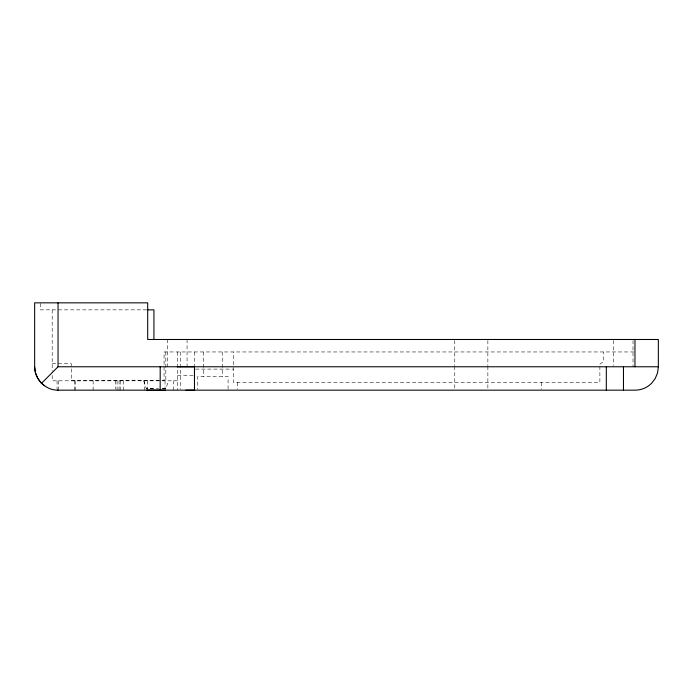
<?xml version="1.0" encoding="UTF-8"?>
<svg xmlns="http://www.w3.org/2000/svg" width="693" height="693" viewBox="0 0 693 693"><rect width="100%" height="100%" fill="white"/><g stroke="black" fill="none" stroke-linecap="round" stroke-linejoin="round"><path stroke-width="0.52" stroke-dasharray="3.46 2.6" d="M119.04 390.159L119.04 380.803M173.614 390.159L173.622 380.803M165.818 388.6L160.949 388.6L165.818 388.6L168.546 380.803M599.878 364.232L603.776 361.313L603.776 351.957M143.598 380.803L146.327 388.6L158.602 388.6M146.621 309.858L40.497 309.858L40.497 302.841M633.878 351.957L164.068 351.957L164.068 380.803M52.192 363.652L71.292 363.652L71.292 380.803L164.068 380.708M195.556 369.109L233.454 369.109M177.521 375.346L193.416 375.346M177.512 380.803L52.192 380.803L52.192 372.228M153.551 388.6L146.327 388.6M633.012 340.532L633.012 366.77M613.522 340.532L613.522 365.722M599.878 366.363L599.878 382.363L233.454 382.363L233.454 351.957M541.406 382.363L541.406 389.18M487.863 340.532L487.863 365.722M487.863 366.432L487.863 389.076M454.764 340.532L454.764 365.722M454.773 366.432L454.773 389.076M237.352 382.363L237.352 389.18M228.075 389.111L228.075 376.516L197.696 376.516L197.696 389.111M222.236 351.957L222.236 376.516M203.525 351.957L203.525 376.516M194.473 351.957L194.473 368.035M187.067 339.483L187.067 366.77M180.63 351.957L180.63 389.094M177.512 351.957L177.512 390.159M167.576 339.483L167.576 366.77M165.818 351.957L165.818 380.803M165.038 380.803L165.038 390.159M147.306 380.803L147.306 390.159M144.577 380.803L144.577 390.159M123.328 380.803L123.328 390.159M120.218 380.803L120.21 390.159M117.091 380.803L117.091 390.159M115.532 380.803L115.54 389.119M93.122 380.803L93.122 390.159M75.381 380.803L75.381 390.159M74.48 380.803L74.48 390.159M58.437 380.803L58.437 390.159M57.06 380.803L57.06 389.024M52.192 309.858L52.192 371.153"/><path stroke-width="1.04" d="M658.35 366.77L657.562 372.825L655.24 378.465L651.559 383.307A23.094 23.094 0 0 1 634.961 390.159L57.84 390.159C45.34 390.246 34.607 379.192 34.65 366.77L34.65 302.841L147.696 302.841L147.696 339.483L658.35 339.483L658.35 366.77L58.039 366.77L41.476 383.333L37.812 378.508L35.473 372.851L34.65 366.77M160.17 390.159L160.196 366.77M58.065 390.159L57.311 390.09M146.665 390.159L165.488 390.159M147.436 309.858L153.933 309.858L153.933 339.483M177.321 366.77L194.473 366.77L194.473 390.159L185.897 390.159M41.493 383.342L44.655 385.784M634.961 339.483L634.961 366.77M623.466 366.77L623.466 390.159M606.314 366.77L606.314 390.159M58.039 302.841L58.039 366.77"/></g></svg>
